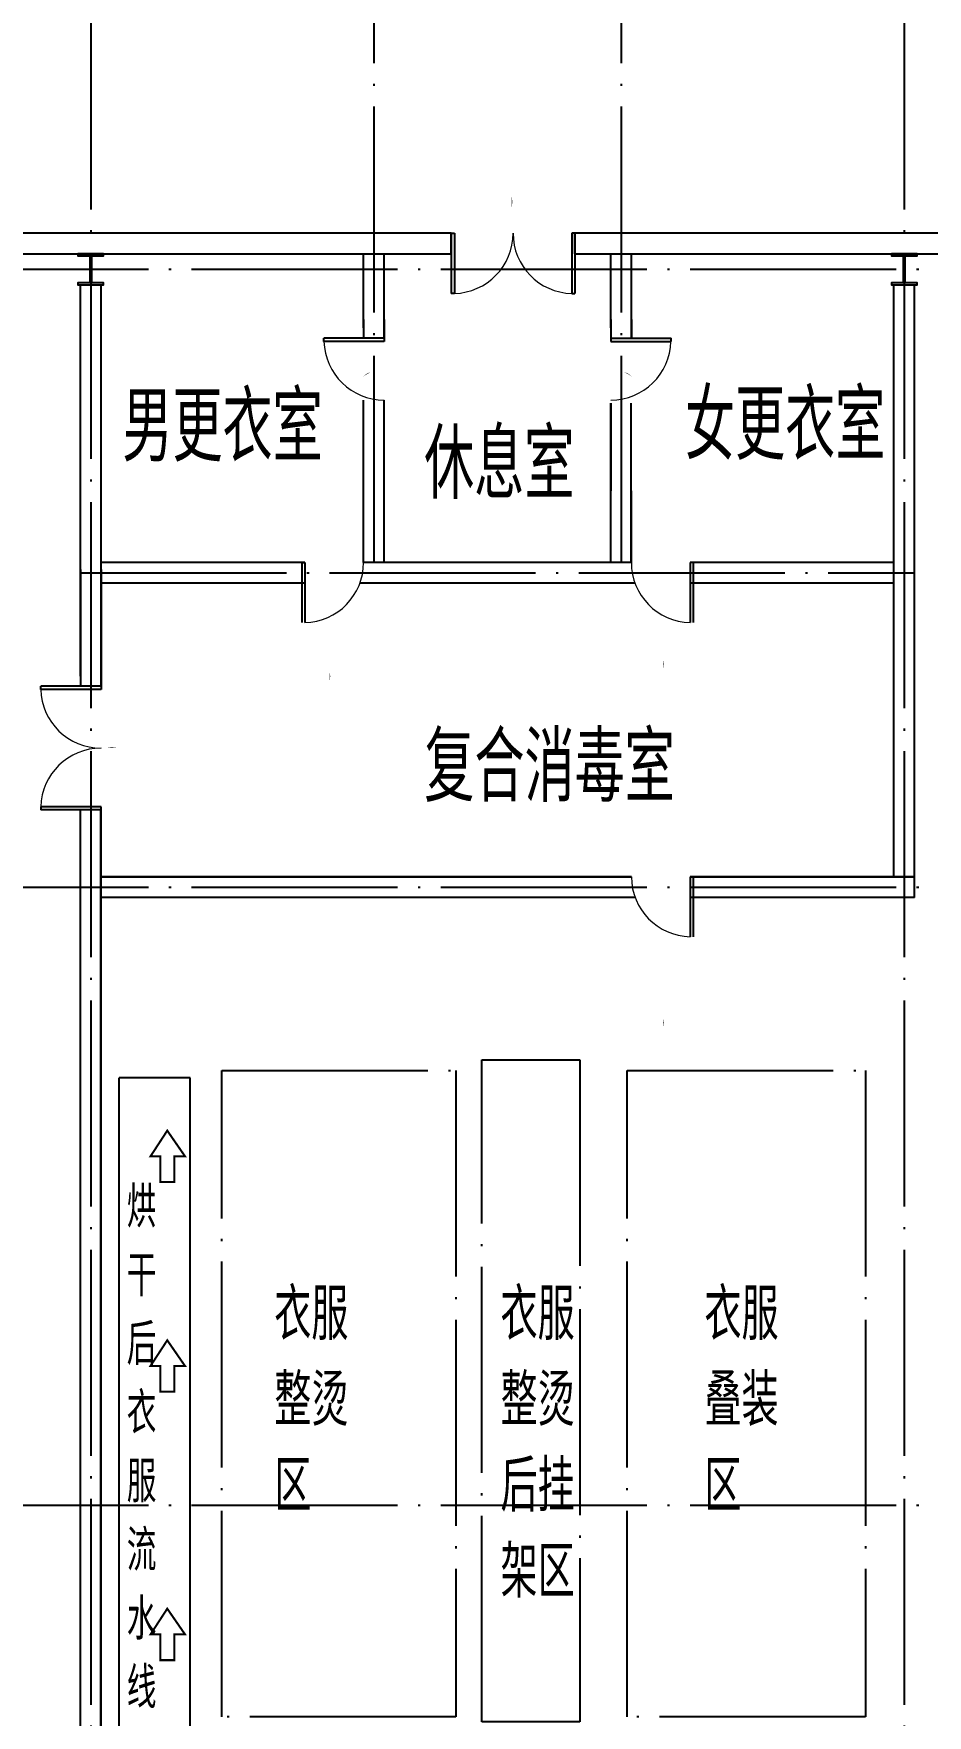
# Model space of a CAD drawing. Extents: x -2187 to 96136, y -11110 to 52208.
# Drawn here: x 28771 to 37450, y 23622 to 39952 of the extents above; entities that cross this region are included whole.
import ezdxf

# ---------------------------------------------------------------- set-up
doc = ezdxf.new("R2010")
doc.units = 0
doc.header["$LTSCALE"] = 1000
doc.header["$MEASUREMENT"] = 0
doc.linetypes.add('DOTE', pattern=[2.42, 2, -0.2, 0.02, -0.2])
for name, color, linetype in [('COLUMN', 4, 'Continuous'), ('DIM_SYMB', 3, 'Continuous'), ('DOTE', 14, 'DOTE'), ('PUB_TEXT', 7, 'Continuous'), ('WALL', 4, 'Continuous'), ('设备型号', 7, 'Continuous')]:
    doc.layers.add(name, color=color, linetype=linetype)
doc.styles.get("Standard").update_dxf_attribs({"font": 'gbenor.shx', "bigfont": 'gbcbig.shx'})

msp = doc.modelspace()

# ---------------------------------------------------------------- linework, layer by layer
for p, q in [((32826.736, 37813.27), (32826.736, 38013.27)), ((32826.736, 38013.27), (32826.736, 37428.27)), ((32826.736, 38013.27), (32856.736, 38013.27)), ((32856.736, 38013.27), (32856.736, 37428.27)), ((33996.736, 38013.27), (33996.736, 37428.27)), ((34026.736, 38013.27), (33996.736, 38013.27)), ((34026.736, 37813.27), (34026.736, 38013.27)), ((34026.736, 38013.27), (34026.736, 37428.27)), ((32856.736, 37428.27), (32826.736, 37428.27)), ((33996.736, 37428.27), (34026.736, 37428.27)), ((32175.665, 36993.845), (31590.665, 36993.845)), ((31590.665, 36963.845), (31590.665, 36993.845)), ((32175.665, 36963.845), (31590.665, 36963.845)), ((32175.665, 36993.845), (32175.665, 36963.845)), ((34375.665, 36993.845), (34960.665, 36993.845)), ((34375.665, 36993.845), (34375.665, 36963.845)), ((34375.665, 36963.845), (34960.665, 36963.845)), ((34960.665, 36963.845), (34960.665, 36993.845)), ((34375.665, 36363.845), (34375.665, 35512.114)), ((31375.665, 34817.232), (31375.665, 34232.232)), ((31375.665, 34817.232), (31405.665, 34817.232)), ((31405.665, 34817.232), (31405.665, 34232.232)), ((35145.665, 34817.232), (35145.665, 34232.232)), ((35175.665, 34817.232), (35145.665, 34817.232)), ((35175.665, 34817.232), (35175.665, 34232.232)), ((29425.665, 33614.112), (28840.665, 33614.112)), ((28840.665, 33584.112), (28840.665, 33614.112)), ((29425.665, 33584.112), (28840.665, 33584.112)), ((29425.665, 33614.112), (29425.665, 33584.112)), ((29425.665, 32444.112), (28840.665, 32444.112)), ((28840.665, 32444.112), (28840.665, 32414.112)), ((29425.665, 32414.112), (28840.665, 32414.112)), ((29425.665, 32414.112), (29425.665, 32444.112)), ((35145.665, 31763.27), (35145.665, 31182.779)), ((35175.665, 31763.27), (35175.665, 31182.779))]:
    msp.add_line(p, q)
at = {"lineweight": 13}
for centre, start, end in [((32841.736, 38013.27), 271.4692836, 0), ((34011.736, 38013.27), 180, 268.5307164), ((32175.665, 36978.845), 181.4692836, 270), ((34375.665, 36978.845), 270, 358.5307164), ((31390.665, 34817.232), 271.4692836, 0), ((35160.665, 34817.232), 180, 268.5307164), ((29425.665, 33599.112), 181.4692836, 270), ((29425.665, 32429.112), 90, 178.5307164), ((35160.665, 31767.779), 180.4416518, 268.5307164)]:
    msp.add_arc(centre, 585, start, end, dxfattribs=at)
at = {"layer": 'COLUMN'}
for points in [[(29450.665, 37813.27), (29200.665, 37813.27), (29200.665, 37793.27), (29315.665, 37793.27), (29315.665, 37533.27), (29200.665, 37533.27), (29200.665, 37513.27), (29450.665, 37513.27), (29450.665, 37533.27), (29335.665, 37533.27), (29335.665, 37793.27), (29450.665, 37793.27)], [(37350.665, 37813.27), (37100.665, 37813.27), (37100.665, 37793.27), (37215.665, 37793.27), (37215.665, 37533.27), (37100.665, 37533.27), (37100.665, 37513.27), (37350.665, 37513.27), (37350.665, 37533.27), (37235.665, 37533.27), (37235.665, 37793.27), (37350.665, 37793.27)]]:
    msp.add_lwpolyline(points, close=True, dxfattribs=at)
at = {"layer": 'DIM_SYMB'}
for points in [[(33413.115, 39755.857, 0, 0, 0), (33414.068, 38968.178, 160, 0, 0), (33420.536, 38320.219, 0, 0, 0)], [(33069.594, 37255.134, 0, 0, 0), (32572.576, 36969.282, 160, 0, 0), (32008.193, 36650.903, 0, 0, 0)], [(33481.737, 37255.134, 0, 0, 0), (33978.754, 36969.282, 160, 0, 0), (34543.137, 36650.903, 0, 0, 0)], [(34885.986, 35253.259, 0, 0, 0), (34886.939, 34465.58, 160, 0, 0), (34893.406, 33817.621, 0, 0, 0)], [(31644.347, 35146.181, 0, 0, 0), (31645.3, 34358.502, 160, 0, 0), (31651.767, 33710.543, 0, 0, 0)], [(31000.941, 33013.509, 0, 0, 0), (30180.997, 33015.276, 160, 0, 0), (29533.038, 33021.743, 0, 0, 0)], [(34885.986, 31771.806, 0, 0, 0), (34886.939, 30984.127, 160, 0, 0), (34893.406, 30336.168, 0, 0, 0)]]:
    msp.add_lwpolyline(points, format="xyseb", dxfattribs=at)
at = {"layer": 'DIM_SYMB', "const_width": 20}
for points in [[(30138.496, 28799.877), (30138.496, 29049.877), (30241.826, 29049.877), (30069.004, 29299.877), (29906.186, 29049.877), (30000.95, 29049.877), (30000.95, 28799.877), (30138.496, 28799.877)], [(30138.496, 26764.256), (30138.496, 27014.256), (30241.826, 27014.256), (30069.004, 27264.256), (29906.186, 27014.256), (30000.95, 27014.256), (30000.95, 26764.256), (30138.496, 26764.256)], [(30138.496, 24158.058), (30138.496, 24408.058), (30241.826, 24408.058), (30069.004, 24658.058), (29906.186, 24408.058), (30000.95, 24408.058), (30000.95, 24158.058), (30138.496, 24158.058)]]:
    msp.add_lwpolyline(points, close=True, dxfattribs=at)
at = {"layer": 'DOTE'}
for p, q in [((29325.665, 42663.27), (29325.665, -3336.73)), ((29325.665, 42663.27), (29325.665, -3336.73)), ((37225.665, 42663.27), (37225.665, -3336.73)), ((32075.665, 41663.27), (32075.665, 34815.316)), ((32075.665, 41663.27), (32075.665, 34815.316)), ((34475.665, 41663.27), (34475.665, 34815.316)), ((34475.665, 41663.27), (34475.665, 34815.316)), ((8525.665, 37663.27), (96135.668, 37663.27)), ((29225.665, 34717.232), (37323.749, 34717.232)), ((29225.665, 34717.232), (37323.749, 34717.232)), ((8525.665, 31663.27), (92525.665, 31663.27)), ((8525.665, 25663.27), (92525.665, 25663.27))]:
    msp.add_line(p, q, dxfattribs=at)
for points in [[(30598.54, 29883.473), (32869.75, 29883.473), (32869.75, 23607.739), (30598.54, 23607.739)], [(33123.599, 29987.375), (34076.594, 29987.375), (34076.594, 23558.434), (33123.599, 23558.434)], [(34534.599, 29883.473), (36848.114, 29883.473), (36848.114, 23607.739), (34534.599, 23607.739)]]:
    msp.add_lwpolyline(points, close=True, dxfattribs=at)
at = {"layer": 'WALL'}
for p, q in [((32826.736, 38013.27), (26575.665, 38013.27)), ((32826.736, 37813.27), (32826.736, 38013.27)), ((39375.665, 38013.27), (34026.736, 38013.27)), ((34026.736, 38013.27), (34026.736, 37813.27)), ((26575.665, 37813.27), (32826.736, 37813.27)), ((31975.665, 37093.845), (31975.665, 37813.27)), ((32175.665, 36993.845), (32175.665, 37813.27)), ((34026.736, 37813.27), (39375.665, 37813.27)), ((34375.665, 37093.845), (34375.665, 37813.27)), ((34575.665, 36993.845), (34575.665, 37813.27)), ((29225.665, 37263.27), (29225.665, 37513.27)), ((29425.665, 37263.27), (29425.665, 37513.27)), ((37125.665, 31761.354), (37125.665, 37513.27)), ((37323.749, 31563.27), (37323.749, 37513.27)), ((37325.665, 31761.354), (37325.665, 37513.27)), ((29225.665, 33714.112), (29225.665, 37268.857)), ((29425.665, 33614.112), (29425.665, 37268.857)), ((31975.665, 37176.715), (31975.665, 36993.845)), ((32175.665, 37176.715), (32175.665, 36993.845)), ((34375.665, 37176.715), (34375.665, 36993.845)), ((34575.665, 37176.715), (34575.665, 36993.845)), ((31975.665, 34815.316), (31975.665, 36393.845)), ((32173.749, 34815.316), (32173.749, 36393.845)), ((32175.665, 34815.316), (32175.665, 36393.845)), ((34375.665, 34815.316), (34375.665, 36363.845)), ((34573.749, 34815.316), (34573.749, 36363.845)), ((34575.665, 34815.316), (34575.665, 35512.114)), ((31405.665, 34817.232), (29425.665, 34817.232)), ((31405.665, 34815.316), (29425.665, 34815.316)), ((34575.665, 34817.232), (31975.665, 34817.232)), ((34575.665, 34815.316), (31975.665, 34815.316)), ((37125.665, 34817.232), (35145.665, 34817.232)), ((37125.665, 34815.316), (35145.665, 34815.316)), ((29225.665, 34748.605), (29225.665, 33614.112)), ((29425.665, 34748.605), (29425.665, 33614.112)), ((31405.665, 34617.232), (29425.665, 34617.232)), ((34610.915, 34617.232), (31940.415, 34617.232)), ((37125.665, 34617.232), (35145.665, 34617.232)), ((29225.665, 7763.27), (29225.665, 32414.112)), ((29423.749, 12863.27), (29423.749, 32414.112)), ((29425.665, 1513.27), (29425.665, 32444.112)), ((34575.683, 31763.27), (29425.665, 31763.27)), ((34575.7, 31761.354), (29425.665, 31761.354)), ((37323.749, 31763.27), (35145.665, 31763.27)), ((37323.749, 31761.354), (35145.665, 31761.354)), ((34612.577, 31563.27), (29425.665, 31563.27)), ((37323.749, 31563.27), (35145.665, 31563.27))]:
    msp.add_line(p, q, dxfattribs=at)
at = {"layer": '设备型号', "color": 6}
for p, q in [((29602.611, 21344.314), (29602.611, 29811.764)), ((30290.671, 29811.764), (29602.611, 29811.764)), ((30290.671, 21724.443), (30290.671, 29811.764))]:
    msp.add_line(p, q, dxfattribs=at)

# ---------------------------------------------------------------- texts
at = {"char_height": 500, "attachment_point": 1}
for s, insert, width in [('衣服\\P整烫\\P区', (31108.203, 27767.534), 1937.14595), ('衣服\\P整烫后挂架区', (33305.24, 27767.534), 804.783), ('衣服\\P叠装\\P区', (35285.656, 27767.534), 1937.14595)]:
    msp.add_mtext(s, dxfattribs=dict(at, insert=insert, width=width))
at = {"layer": 'PUB_TEXT'}
for s, p in [('男更衣室', (29633.615, 35795.986)), ('女更衣室', (35096.82, 35813.176)), ('休息室', (32563.422, 35433.127)), ('复合消毒室', (32565.158, 32491.644))]:
    msp.add_text(s, height=675.1773, dxfattribs=at).set_placement(p)
at = {"layer": '设备型号', "color": 6, "insert": (29675.917, 28758.342), "char_height": 400, "width": 413.5277, "attachment_point": 1}
msp.add_mtext('烘\\P干 \\P后  \\P衣  \\P服  \\P流  水  线', dxfattribs=at)

doc.saveas('drawing.dxf')
